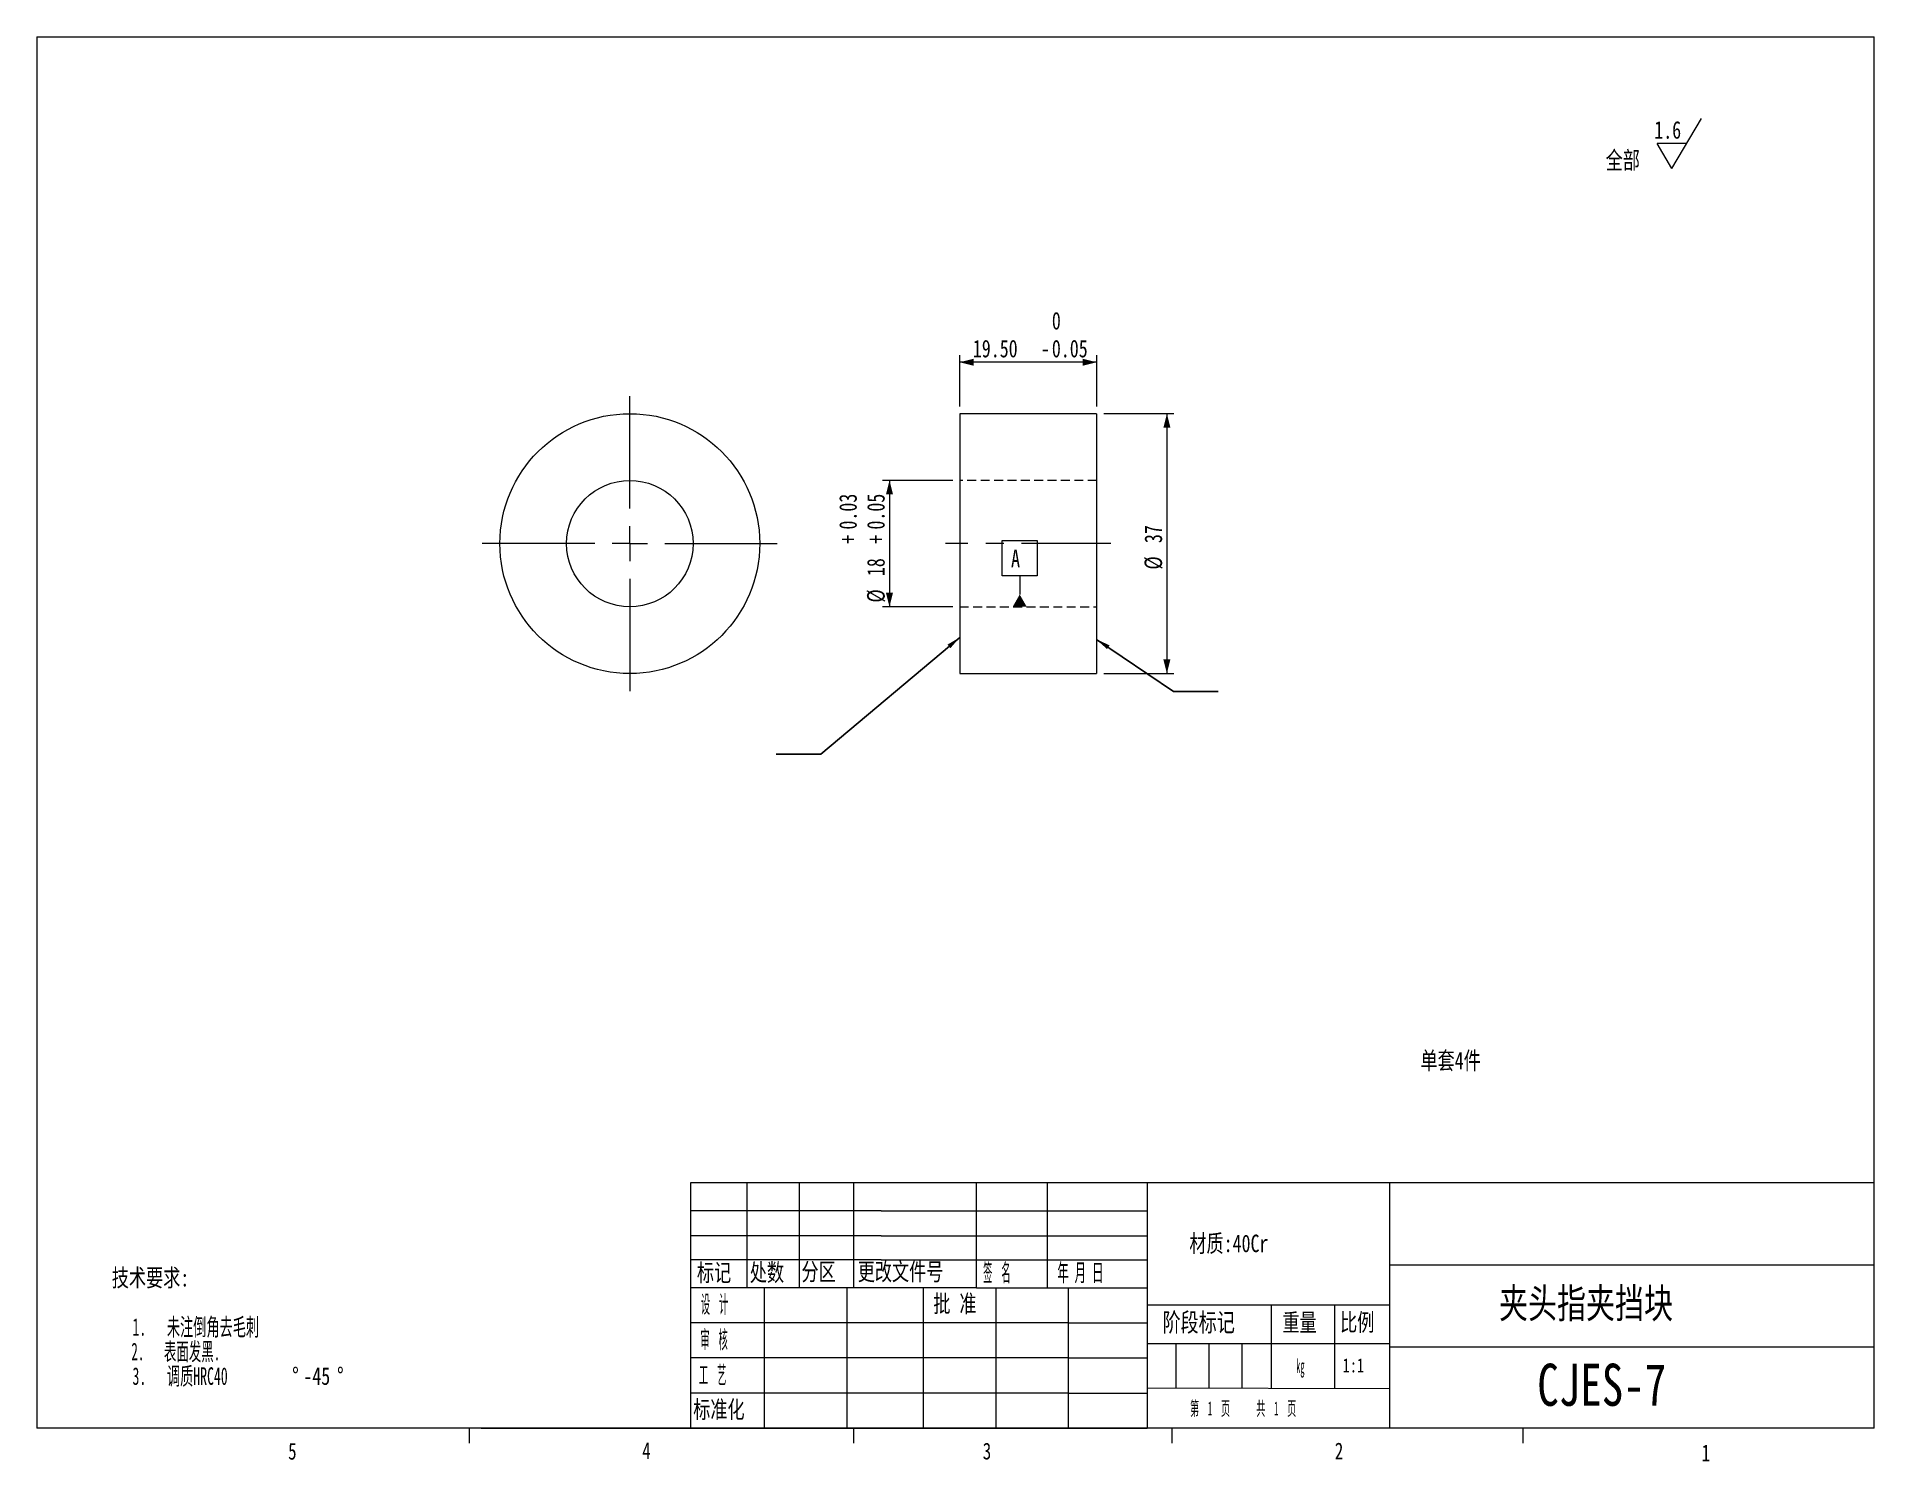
# Model space of a CAD drawing. Header units: millimetres. Extents: x 8 to 270, y 5 to 208.
import ezdxf

# ---------------------------------------------------------------- set-up
doc = ezdxf.new("R2010")
doc.units = ezdxf.units.MM
doc.linetypes.add('CENTERX2', pattern=[20.32, 12.7, -2.54, 2.54, -2.54])
doc.linetypes.add('HIDDEN', pattern=[1.905, 1.27, -0.635])
doc.styles.add('SLDTEXTSTYLE0', font='TXT', dxfattribs={"width": 0.75})
doc.styles.add('SLDTEXTSTYLE1', font='TXT', dxfattribs={"width": 0.576923})
doc.styles.add('SLDTEXTSTYLE2', font='TXT', dxfattribs={"width": 0.545455})
doc.styles.add('SLDTEXTSTYLE5', font='TXT', dxfattribs={"width": 0.5})
doc.styles.add('SLDTEXTSTYLE6', font='TXT', dxfattribs={"width": 0.375})
doc.styles.add('SLDTEXTSTYLE7', font='TXT', dxfattribs={"width": 0.458333})
doc.dimstyles.new('SLDDIMSTYLE0', dxfattribs={"dimtxt": 2.5, "dimasz": 2, "dimexe": 0, "dimexo": 0.0625, "dimtad": 1, "dimtoh": 1, "dimzin": 12, "dimdsep": 46, "dimtxsty": 'SLDTEXTSTYLE0', "dimsah": 1, "dimcen": 0.09, "dimadec": 0, "dimazin": 0, "dimtfac": 1, "dimtofl": 0, "dimtmove": 0, "dimatfit": 3, "dimfxl": 1, "dimtolj": 1, "dimtzin": 12, "dimarcsym": 0})
doc.dimstyles.new('SLDDIMSTYLE1', dxfattribs={"dimtxt": 2.5, "dimasz": 2, "dimexe": 0, "dimexo": 0.0625, "dimtad": 1, "dimtoh": 1, "dimzin": 4, "dimdsep": 46, "dimtxsty": 'SLDTEXTSTYLE0', "dimsah": 1, "dimcen": 0.09, "dimadec": 0, "dimazin": 0, "dimtol": 1, "dimtm": 0.05, "dimtfac": 1, "dimtofl": 0, "dimtmove": 0, "dimatfit": 3, "dimfxl": 1, "dimtolj": 1, "dimarcsym": 0})
doc.dimstyles.new('SLDDIMSTYLE2', dxfattribs={"dimtxt": 2.5, "dimasz": 2, "dimexe": 0, "dimexo": 0.0625, "dimtad": 1, "dimtoh": 1, "dimzin": 12, "dimdsep": 46, "dimtxsty": 'SLDTEXTSTYLE0', "dimsah": 1, "dimcen": 0.09, "dimadec": 0, "dimazin": 0, "dimtol": 1, "dimtp": 0.03, "dimtm": -0.05, "dimtfac": 1, "dimtofl": 0, "dimtmove": 0, "dimatfit": 3, "dimfxl": 1, "dimtolj": 1, "dimarcsym": 0})
doc.dimstyles.new('SLDDIMSTYLE4', dxfattribs={"dimtxt": 2, "dimasz": 2, "dimexe": 0, "dimexo": 0.0625, "dimgap": 0.5, "dimtad": 0, "dimtih": 1, "dimtoh": 1, "dimdec": 0, "dimzin": 0, "dimdsep": 46, "dimtxsty": 'Standard', "dimsah": 1, "dimcen": 0.09, "dimadec": 0, "dimazin": 0, "dimtfac": 1, "dimtdec": 0, "dimtofl": 0, "dimtmove": 0, "dimatfit": 3, "dimfxl": 1, "dimtolj": 1, "dimtzin": 0, "dimarcsym": 0})

# ---------------------------------------------------------------- blocks, each defined once
blk = doc.blocks.new('SW_NOTE_0')
at = {"color": 0, "linetype": 'Continuous', "lineweight": 0, "char_height": 2.5, "attachment_point": 1}
for s, insert, style in [('技术要求:', (0, 3.19), 'SLDTEXTSTYLE0'), ('   1.   未注倒角去毛刺', (0, -3.81), 'SLDTEXTSTYLE1'), ('   2.   表面发黑.', (0, -7.31), 'SLDTEXTSTYLE2'), ('   3.   调质HRC40', (0, -10.81), 'SLDTEXTSTYLE1'), ('%%d', (25.68, -10.81), 'SLDTEXTSTYLE0'), ('-45', (27.27, -10.81), 'SLDTEXTSTYLE0'), ('%%d', (32.07, -10.81), 'SLDTEXTSTYLE0')]:
    blk.add_mtext(s, dxfattribs=dict(at, insert=insert, style=style))
blk = doc.blocks.new('SW_NOTE_1')
at = {"color": 0, "linetype": 'Continuous', "lineweight": 0}
for p, q in [((9.43, 0.73), (13.64, 7.88)), ((9.43, 0.73), (7.32, 4.3)), ((11.53, 4.3), (7.32, 4.3))]:
    blk.add_line(p, q, dxfattribs=at)
at = {"color": 0, "linetype": 'Continuous', "lineweight": 0, "char_height": 2.5, "attachment_point": 1, "style": 'SLDTEXTSTYLE0'}
for s, insert in [('1.6', (6.92, 7.5)), ('全部', (0, 3.19))]:
    blk.add_mtext(s, dxfattribs=dict(at, insert=insert))
blk = doc.blocks.new('SW_CENTERMARKSYMBOL_0')
at = {"color": 0, "linetype": 'Continuous', "lineweight": 0}
for p, q in [((0, 5), (0, 21)), ((-5, 0), (-21, 0)), ((0, 0), (-2.5, 0)), ((0, 0), (0, 2.5)), ((0, 0), (0, -2.5)), ((0, 0), (2.5, 0)), ((5, 0), (21, 0)), ((0, -5), (0, -21))]:
    blk.add_line(p, q, dxfattribs=at)
blk = doc.blocks.new('*D5')
at = {"color": 7, "linetype": 'Continuous', "lineweight": 0}
for p, q in [((160.29, 154.41), (170.29, 154.41)), ((169.29, 154.41), (169.29, 117.41)), ((160.29, 117.41), (170.29, 117.41))]:
    blk.add_line(p, q, dxfattribs=at)
for points in [[(169.29, 154.41), (168.79, 152.41), (169.79, 152.41)], [(169.29, 117.41), (169.79, 119.41), (168.79, 119.41)]]:
    blk.add_solid(points, dxfattribs=at)
at = {"color": 7, "linetype": 'Continuous', "lineweight": 0, "char_height": 2.5, "attachment_point": 1, "rotation": 90, "style": 'SLDTEXTSTYLE0'}
for s, insert in [('37', (166.1, 135.98)), ('%%c', (166.1, 132.21))]:
    blk.add_mtext(s, dxfattribs=dict(at, insert=insert))
blk = doc.blocks.new('*D6')
at = {"color": 7, "linetype": 'Continuous', "lineweight": 0}
for p, q in [((139.79, 155.41), (139.79, 162.73)), ((159.29, 155.41), (159.29, 162.73)), ((159.29, 161.73), (139.79, 161.73))]:
    blk.add_line(p, q, dxfattribs=at)
for points in [[(139.79, 161.73), (141.79, 161.23), (141.79, 162.23)], [(159.29, 161.73), (157.29, 162.23), (157.29, 161.23)]]:
    blk.add_solid(points, dxfattribs=at)
at = {"color": 7, "linetype": 'Continuous', "lineweight": 0, "char_height": 2.5, "attachment_point": 1, "style": 'SLDTEXTSTYLE0'}
for s, insert in [('0', (152.91, 168.89)), ('19.50', (141.66, 164.93)), ('0.05', (152.91, 164.93)), ('-', (151.35, 164.93))]:
    blk.add_mtext(s, dxfattribs=dict(at, insert=insert))
blk = doc.blocks.new('*D7')
at = {"color": 7, "linetype": 'Continuous', "lineweight": 0}
for p, q in [((138.79, 144.91), (128.79, 144.91)), ((129.79, 144.91), (129.79, 126.91)), ((138.79, 126.91), (128.79, 126.91))]:
    blk.add_line(p, q, dxfattribs=at)
for points in [[(129.79, 144.91), (129.29, 142.91), (130.29, 142.91)], [(129.79, 126.91), (130.29, 128.91), (129.29, 128.91)]]:
    blk.add_solid(points, dxfattribs=at)
at = {"color": 7, "linetype": 'Continuous', "lineweight": 0, "char_height": 2.5, "attachment_point": 1, "rotation": 90, "style": 'SLDTEXTSTYLE0'}
for s, insert in [('0.03', (122.63, 137.91)), ('0.05', (126.6, 137.91)), ('+', (122.63, 135.89)), ('+', (126.6, 135.89)), ('18', (126.6, 131.28)), ('%%c', (126.6, 127.51))]:
    blk.add_mtext(s, dxfattribs=dict(at, insert=insert))
blk = doc.blocks.new('SW_DATUMTAG_0')
at = {"color": 0, "linetype": 'Continuous', "lineweight": 0}
for p, q in [((-1.27, -0.52), (-1.27, 4.48)), ((-1.27, 4.48), (3.73, 4.48)), ((3.73, 4.48), (3.73, -0.52)), ((3.73, -0.52), (-1.27, -0.52)), ((1.23, -0.52), (1.23, -3.2))]:
    blk.add_line(p, q, dxfattribs=at)
blk.add_solid([(2.23, -4.95), (0.23, -4.95), (1.23, -3.2)], dxfattribs=at)
at = {"color": 0, "linetype": 'Continuous', "lineweight": 0, "insert": (0, 3.19), "char_height": 2.5, "attachment_point": 1, "style": 'SLDTEXTSTYLE0'}
blk.add_mtext('A', dxfattribs=at)

msp = doc.modelspace()

# ---------------------------------------------------------------- linework, layer by layer
at = {"color": 7, "linetype": 'Continuous', "lineweight": 0}
for p, q in [((8.38, 208.079), (270, 208.079)), ((8.38, 208.079), (8.38, 9.959)), ((270, 9.959), (270, 208.079)), ((101.498, 44.959), (270, 44.959)), ((101.498, 9.959), (101.498, 44.959)), ((109.491, 44.959), (109.491, 29.959)), ((116.955, 44.959), (116.955, 29.959)), ((124.69, 44.959), (124.69, 29.959)), ((142.196, 29.959), (142.196, 44.959)), ((152.239, 44.959), (152.239, 29.959)), ((166.48, 44.959), (166.48, 9.959)), ((200.963, 44.959), (200.963, 9.959)), ((128.619, 40.913), (101.498, 40.913)), ((128.619, 40.913), (166.48, 40.913)), ((128.619, 37.354), (101.498, 37.354)), ((128.619, 37.354), (166.48, 37.354)), ((128.619, 33.922), (101.498, 33.922)), ((128.619, 33.922), (166.48, 33.922)), ((270, 33.159), (200.963, 33.159)), ((142.196, 29.959), (101.498, 29.959)), ((111.933, 29.959), (111.933, 9.959)), ((123.74, 29.959), (123.74, 9.959)), ((134.597, 29.959), (134.597, 9.959)), ((142.196, 29.959), (166.48, 29.959)), ((144.91, 29.959), (144.91, 9.959)), ((155.224, 29.959), (155.224, 9.959)), ((200.963, 27.459), (166.48, 27.459)), ((184.141, 27.459), (184.141, 15.587)), ((193.129, 27.459), (193.129, 15.564)), ((134.597, 24.959), (101.498, 24.959)), ((144.91, 24.959), (134.597, 24.959)), ((155.224, 24.959), (144.91, 24.959)), ((155.224, 24.959), (166.48, 24.959)), ((200.963, 21.959), (166.48, 21.959)), ((170.556, 21.959), (170.556, 15.622)), ((175.258, 21.959), (175.258, 15.61)), ((179.961, 21.959), (179.961, 15.598)), ((200.963, 21.559), (270, 21.559)), ((134.597, 19.959), (101.498, 19.959)), ((144.91, 19.959), (134.597, 19.959)), ((155.224, 19.959), (144.91, 19.959)), ((155.224, 19.959), (166.48, 19.959)), ((134.597, 14.959), (101.498, 14.959)), ((144.91, 14.959), (134.597, 14.959)), ((155.224, 14.959), (144.91, 14.959)), ((155.224, 14.959), (166.48, 14.959)), ((200.963, 15.544), (166.48, 15.633)), ((270, 9.959), (8.38, 9.959)), ((69.969, 9.959), (69.969, 7.805)), ((71.654, 9.959), (166.48, 9.959)), ((124.69, 9.959), (124.69, 7.805)), ((169.981, 9.959), (169.981, 7.805)), ((219.988, 9.959), (219.988, 7.805))]:
    msp.add_line(p, q, dxfattribs=at)
at = {"color": 7, "linetype": 'Continuous', "lineweight": 15}
for p, q in [((159.289, 154.409), (139.789, 154.409)), ((139.789, 154.409), (139.789, 117.409)), ((159.289, 154.409), (159.289, 117.409)), ((139.789, 117.409), (159.289, 117.409))]:
    msp.add_line(p, q, dxfattribs=at)
at = {"color": 7, "linetype": 'HIDDEN', "lineweight": 0}
for p, q in [((159.289, 144.909), (139.789, 144.909)), ((139.789, 126.909), (159.289, 126.909))]:
    msp.add_line(p, q, dxfattribs=at)
at = {"color": 7, "linetype": 'CENTERX2', "lineweight": 0}
msp.add_line((161.289, 135.909), (137.789, 135.909), dxfattribs=at)
at = {"color": 7, "linetype": 'Continuous', "lineweight": 15}
for radius in [18.5, 9]:
    msp.add_circle((92.82, 135.909), radius, dxfattribs=at)

# ---------------------------------------------------------------- block references
at = {"color": 7, "linetype": 'Continuous', "lineweight": 0}
for name, p in [('SW_NOTE_1', (231.759, 188.567)), ('SW_CENTERMARKSYMBOL_0', (92.82, 135.909)), ('SW_DATUMTAG_0', (147.1, 131.861)), ('SW_NOTE_0', (19.066, 29.432))]:
    msp.add_blockref(name, p, dxfattribs=at)

# ---------------------------------------------------------------- texts
at = {"color": 7, "linetype": 'Continuous', "lineweight": 0, "attachment_point": 1}
for s, insert, char_height, style in [('单套4件', (205.394, 63.552), 2.5, 'SLDTEXTSTYLE0'), ('材质:40Cr', (172.494, 37.517), 2.5, 'SLDTEXTSTYLE0'), ('标记', (102.377, 33.363), 2.5, 'SLDTEXTSTYLE0'), ('处数', (109.907, 33.391), 2.5, 'SLDTEXTSTYLE0'), ('分区', (117.258, 33.485), 2.5, 'SLDTEXTSTYLE0'), ('更改文件号', (125.271, 33.496), 2.5, 'SLDTEXTSTYLE0'), ('签  名', (143.129, 33.345), 2.5, 'SLDTEXTSTYLE6'), ('年 月 日', (153.685, 33.363), 2.5, 'SLDTEXTSTYLE5'), ('设  计', (102.929, 28.86), 2.5, 'SLDTEXTSTYLE6'), ('批 准', (136.036, 28.948), 2.5, 'SLDTEXTSTYLE0'), ('夹头指夹挡块', (216.58, 29.864), 4.2333, 'SLDTEXTSTYLE0'), ('阶段标记', (168.652, 26.35), 2.6458, 'SLDTEXTSTYLE0'), ('重量', (185.742, 26.266), 2.5, 'SLDTEXTSTYLE0'), ('比例', (193.951, 26.29), 2.5, 'SLDTEXTSTYLE0'), ('审  核', (102.867, 23.831), 2.5, 'SLDTEXTSTYLE6'), ('工  艺', (102.658, 18.797), 2.5, 'SLDTEXTSTYLE6'), ('     kg', (184.77, 19.805), 2, 'SLDTEXTSTYLE6'), ('1:1', (194.311, 19.898), 2, 'SLDTEXTSTYLE0'), ('CJES-7', (222.019, 19.138), 6, 'SLDTEXTSTYLE0'), ('标准化', (101.85, 13.872), 2.5, 'SLDTEXTSTYLE0'), ('第  1  页      共  1  页', (172.592, 13.767), 2, 'SLDTEXTSTYLE7'), ('4', (94.585, 7.941), 2.381, 'SLDTEXTSTYLE0'), ('3', (143.064, 7.887), 2.381, 'SLDTEXTSTYLE0'), ('2', (193.192, 7.908), 2.381, 'SLDTEXTSTYLE0'), ('5', (44.165, 7.861), 2.381, 'SLDTEXTSTYLE0'), ('1', (245.415, 7.627), 2.381, 'SLDTEXTSTYLE0')]:
    msp.add_mtext(s, dxfattribs=dict(at, insert=insert, char_height=char_height, style=style))

# ---------------------------------------------------------------- dimensions: what is measured, and where the dimension line sits
at = {"color": 7, "linetype": 'Continuous', "lineweight": 0}
dim = msp.add_linear_dim(base=(139.789, 161.734), p1=(159.289, 154.409), p2=(139.789, 154.409), dimstyle='SLDDIMSTYLE1', dxfattribs=at)
dim.commit()
dim.dimension.update_dxf_attribs({"geometry": '*D6', "text_midpoint": (150.519, 161.734), "dimtype": 160})
for base, p1, p2, dimstyle, picture, middle in [((169.289, 117.409), (159.289, 154.409), (159.289, 117.409), 'SLDDIMSTYLE0', '*D5', (169.289, 135.945)), ((129.789, 126.909), (139.789, 144.909), (139.789, 126.909), 'SLDDIMSTYLE2', '*D7', (129.789, 135.945))]:
    dim = msp.add_linear_dim(base=base, p1=p1, p2=p2, angle=90, text='%%c<>', dimstyle=dimstyle, dxfattribs=at)
    dim.commit()
    dim.dimension.update_dxf_attribs({"geometry": picture, "text_midpoint": middle, "dimtype": 160})

# ---------------------------------------------------------------- leaders
for points in [[(139.789, 122.555), (119.996, 105.94), (113.646, 105.94)], [(159.289, 122.271), (170.216, 114.872), (176.566, 114.872)]]:
    msp.add_leader(points, dimstyle='SLDDIMSTYLE4', dxfattribs=at)

doc.saveas('drawing.dxf')
